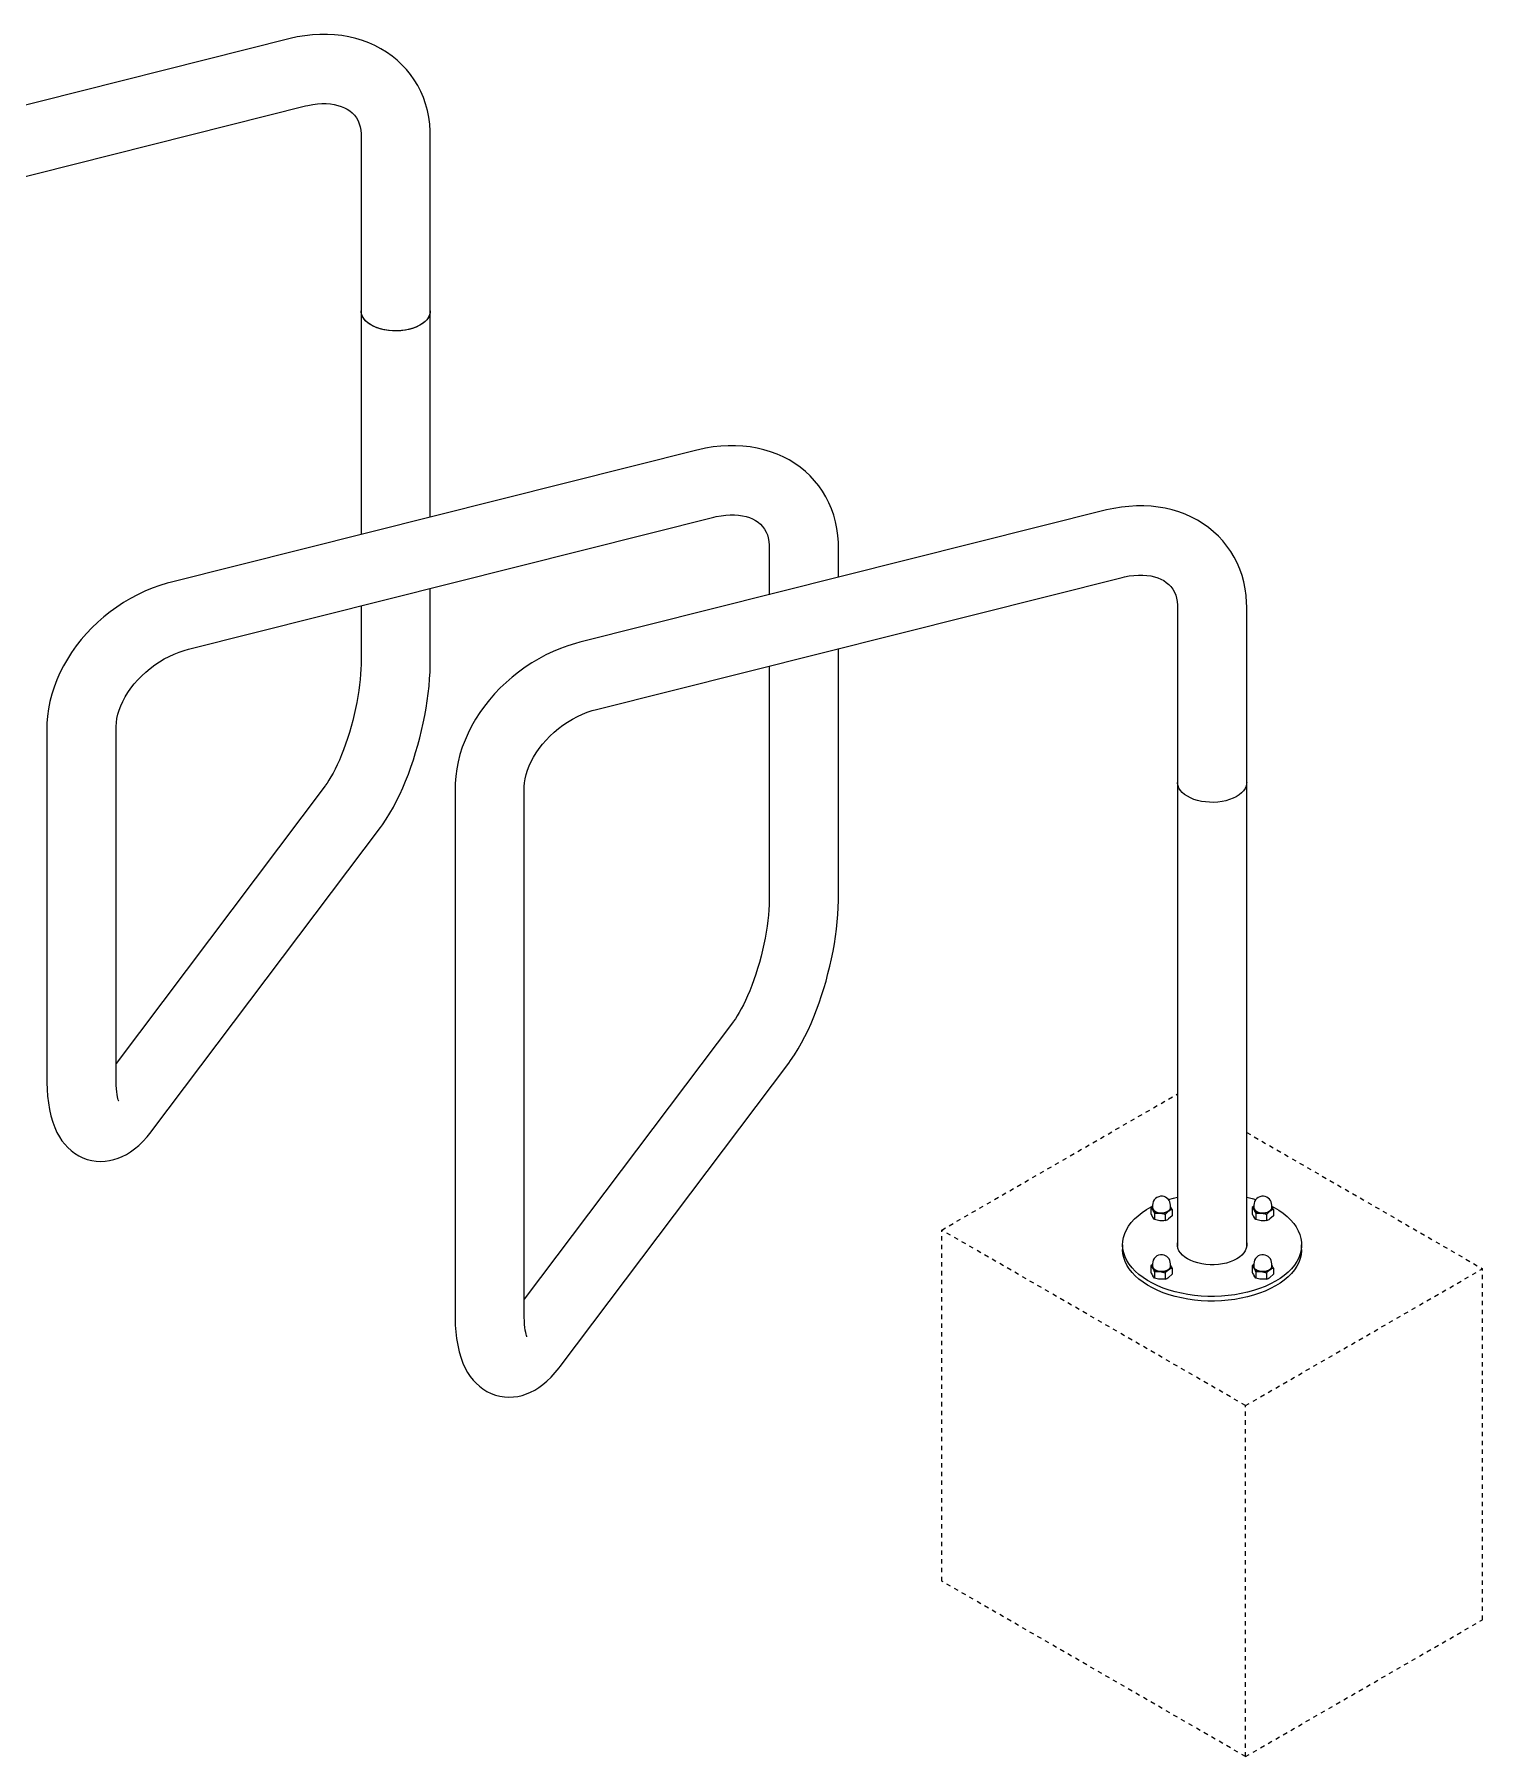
# Model space of a CAD drawing. Header units: inches. Extents: x -9 to 272, y 1 to 196.
# Drawn here: x 238.56 to 271.73, y 48.58 to 88.02 of the extents above; entities that cross this region are included whole.
import ezdxf

# ---------------------------------------------------------------- set-up
doc = ezdxf.new("R2010")
doc.units = ezdxf.units.IN
doc.linetypes.add('HIDDEN', pattern=[1.905, 1.27, -0.635])
doc.layers.add('ZANO_R', color=7, linetype='Continuous', lineweight=0)
doc.layers.add('ZANO_R_przerywana', color=250, linetype='HIDDEN', lineweight=0)

msp = doc.modelspace()

# ---------------------------------------------------------------- linework, layer by layer
at = {"layer": 'ZANO_R'}
for p, q in [((244.38345, 87.91434), (232.348, 84.89229)), ((232.73396, 83.3552), (244.76941, 86.37726)), ((246.04068, 85.70304), (246.04068, 81.68423)), ((247.62548, 81.68423), (247.62548, 85.70304)), ((246.04068, 81.68423), (246.04068, 76.56567)), ((247.62548, 76.96361), (247.62548, 81.68423)), ((253.73417, 78.49748), (241.69872, 75.47543)), ((242.08468, 73.93834), (254.12013, 76.9604)), ((263.0849, 77.11823), (251.04944, 74.09617)), ((255.3914, 76.28617), (255.3914, 75.18642)), ((256.9762, 75.58436), (256.9762, 76.28617)), ((247.62548, 73.64662), (247.62548, 75.32961)), ((251.4354, 72.55909), (263.47085, 75.58115)), ((246.04068, 74.93167), (246.04068, 73.64662)), ((264.74212, 74.90692), (264.74212, 70.88812)), ((266.32692, 70.88812), (266.32692, 74.90692)), ((256.9762, 68.24856), (256.9762, 73.95036)), ((255.3914, 73.55243), (255.3914, 68.24856)), ((238.84265, 72.13084), (238.84265, 64.09323)), ((240.42746, 64.09323), (240.42746, 72.13084)), ((245.21866, 70.81132), (240.42746, 64.45232)), ((248.19337, 70.75159), (248.19337, 58.69518)), ((249.77818, 58.69517), (249.77818, 70.75159)), ((264.74212, 70.88812), (264.74212, 60.25957)), ((266.32692, 60.25957), (266.32692, 70.88812)), ((241.24948, 62.90973), (246.4844, 69.85764)), ((254.56938, 65.41326), (249.77818, 59.05426)), ((250.60019, 57.51167), (255.83512, 64.45959)), ((264.16968, 61.1878), (264.13197, 61.15354)), ((264.13197, 61.15354), (264.13197, 61.0105)), ((264.13197, 61.15354), (264.17479, 61.10244)), ((264.16968, 61.20554), (264.16968, 61.14847)), ((264.57982, 61.14847), (264.57982, 61.20554)), ((266.48981, 61.18745), (266.4521, 61.15319)), ((266.4521, 61.15319), (266.4521, 61.01015)), ((266.4521, 61.15319), (266.49492, 61.1021)), ((266.48981, 61.20519), (266.48981, 61.14813)), ((266.89996, 61.14813), (266.89996, 61.20519)), ((264.21761, 60.8772), (264.17479, 60.92829)), ((264.21761, 61.02024), (264.21761, 60.8772)), ((264.46039, 60.99641), (264.53896, 61.06669)), ((264.46039, 60.99641), (264.46039, 60.85337)), ((264.61754, 60.96283), (264.53896, 60.89255)), ((264.61754, 61.10587), (264.61754, 60.96283)), ((266.53774, 60.87686), (266.49492, 60.92795)), ((266.53774, 61.0199), (266.53774, 60.87686)), ((266.78052, 60.99606), (266.8591, 61.06635)), ((266.78052, 60.99606), (266.78052, 60.85302)), ((266.93767, 60.96249), (266.8591, 60.8922)), ((266.93767, 61.10552), (266.93767, 60.96249)), ((263.48379, 60.30125), (263.48379, 60.19408)), ((267.58525, 60.19408), (267.58525, 60.30124)), ((264.16908, 59.84841), (264.13137, 59.81415)), ((264.13137, 59.81415), (264.13137, 59.67111)), ((264.13137, 59.81415), (264.17419, 59.76306)), ((264.16908, 59.86615), (264.16908, 59.80909)), ((264.21701, 59.53782), (264.17419, 59.58891)), ((264.21701, 59.68086), (264.21701, 59.53782)), ((264.45979, 59.65702), (264.53836, 59.72731)), ((264.45979, 59.65702), (264.45979, 59.51398)), ((264.61694, 59.62345), (264.53836, 59.55316)), ((264.57922, 59.80909), (264.57922, 59.86616)), ((264.61694, 59.76649), (264.61694, 59.62345)), ((266.48921, 59.84807), (266.45151, 59.8138)), ((266.45151, 59.8138), (266.45151, 59.67077)), ((266.45151, 59.8138), (266.49433, 59.76271)), ((266.48921, 59.86581), (266.48921, 59.80874)), ((266.53714, 59.53747), (266.49433, 59.58856)), ((266.53714, 59.68051), (266.53714, 59.53747)), ((266.77992, 59.65668), (266.8585, 59.72696)), ((266.77992, 59.65668), (266.77992, 59.51364)), ((266.93707, 59.6231), (266.8585, 59.55281)), ((266.89936, 59.80874), (266.89936, 59.86581)), ((266.93707, 59.76614), (266.93707, 59.6231))]:
    msp.add_line(p, q, dxfattribs=at)
at = {"layer": 'ZANO_R', "flags": 128}
for points in [[(247.62548, 85.70304), (247.62357, 85.80195), (247.61221, 85.96217), (247.59068, 86.11971), (247.55914, 86.27369), (247.5178, 86.42361), (247.46688, 86.56896), (247.40665, 86.70932), (247.3374, 86.84426), (247.25941, 86.97342), (247.17298, 87.09643), (247.07844, 87.21296), (246.97611, 87.32269), (246.86634, 87.42531), (246.74945, 87.52054), (246.62578, 87.60814), (246.49565, 87.68785), (246.35941, 87.75944), (246.21743, 87.82267), (246.07007, 87.87733), (245.91777, 87.92321), (245.76094, 87.96012), (245.60008, 87.98789), (245.43568, 88.0064), (245.2683, 88.01553), (245.09851, 88.01524), (244.92688, 88.00551), (244.75404, 87.98637), (244.58058, 87.95789), (244.41539, 87.92221), (244.38345, 87.91434)], [(244.76941, 86.37726), (244.82421, 86.39019), (244.93433, 86.41107), (245.04145, 86.42465), (245.14485, 86.43112), (245.2439, 86.43072), (245.33801, 86.42379), (245.42673, 86.4107), (245.50971, 86.39184), (245.58677, 86.36758), (245.65788, 86.33823), (245.72317, 86.3039), (245.78295, 86.26445), (245.83765, 86.21926), (245.88761, 86.16715), (245.93266, 86.1066), (245.97142, 86.0372), (245.9983, 85.97161), (246.01825, 85.9032), (246.03298, 85.82324), (246.03998, 85.73996), (246.04068, 85.70304)], [(247.14914, 81.26475), (247.05924, 81.24582), (246.96606, 81.23327), (246.87093, 81.22731), (246.77524, 81.22801), (246.68041, 81.23536), (246.5878, 81.24926), (246.49877, 81.26949), (246.41461, 81.29578), (246.33655, 81.32773), (246.26573, 81.36488), (246.20319, 81.40669), (246.14983, 81.45254), (246.10644, 81.50177), (246.07364, 81.55367), (246.05191, 81.60746), (246.04158, 81.66238), (246.04068, 81.68423)], [(247.62548, 81.68423), (247.62207, 81.64183), (247.60746, 81.58724), (247.58156, 81.53406), (247.54475, 81.48307), (247.49756, 81.43502), (247.44068, 81.3906), (247.37494, 81.35046), (247.3013, 81.31518), (247.22083, 81.2853), (247.1347, 81.26122), (247.04418, 81.24332), (246.95058, 81.23184), (246.85526, 81.22697), (246.75963, 81.22876), (246.66506, 81.23719), (246.57294, 81.25214), (246.48462, 81.27339), (246.40138, 81.30063), (246.32443, 81.33347), (246.2549, 81.37142), (246.1938, 81.41394), (246.14203, 81.46039), (246.10033, 81.51011), (246.06931, 81.56237), (246.04944, 81.6164), (246.04099, 81.67142), (246.04068, 81.68423)], [(247.62548, 81.68423), (247.62336, 81.65085), (247.61063, 81.5961), (247.58656, 81.54263), (247.5515, 81.49124), (247.50597, 81.44265), (247.45062, 81.39759), (247.38626, 81.35671), (247.31385, 81.3206), (247.23442, 81.2898), (247.14914, 81.26475)], [(256.9762, 76.28617), (256.97429, 76.38509), (256.96293, 76.54531), (256.9414, 76.70285), (256.90986, 76.85683), (256.86852, 77.00674), (256.8176, 77.1521), (256.75737, 77.29246), (256.68811, 77.4274), (256.61013, 77.55656), (256.5237, 77.67956), (256.42916, 77.7961), (256.32683, 77.90583), (256.21706, 78.00845), (256.10017, 78.10368), (255.9765, 78.19128), (255.84637, 78.27099), (255.71013, 78.34258), (255.56815, 78.40581), (255.4208, 78.46047), (255.26849, 78.50635), (255.11167, 78.54325), (254.9508, 78.57103), (254.7864, 78.58953), (254.61903, 78.59867), (254.44923, 78.59838), (254.27761, 78.58864), (254.10476, 78.56951), (253.9313, 78.54103), (253.76611, 78.50535), (253.73417, 78.49748)], [(254.12013, 76.9604), (254.17494, 76.97333), (254.28505, 76.99421), (254.39217, 77.00779), (254.49558, 77.01425), (254.59462, 77.01386), (254.68873, 77.00693), (254.77745, 76.99383), (254.86044, 76.97497), (254.9375, 76.95072), (255.0086, 76.92137), (255.07388, 76.88704), (255.13367, 76.84759), (255.18837, 76.8024), (255.23833, 76.75029), (255.28339, 76.68974), (255.32214, 76.62034), (255.34901, 76.55474), (255.36897, 76.48634), (255.38369, 76.40638), (255.3907, 76.3231), (255.3914, 76.28617)], [(266.32692, 74.90692), (266.32501, 75.00584), (266.31366, 75.16606), (266.29213, 75.32359), (266.26059, 75.47758), (266.21924, 75.62749), (266.16832, 75.77285), (266.10809, 75.9132), (266.03884, 76.04815), (265.96085, 76.1773), (265.87442, 76.30031), (265.77988, 76.41685), (265.67755, 76.52658), (265.56778, 76.62919), (265.45089, 76.72443), (265.32722, 76.81202), (265.19709, 76.89174), (265.06086, 76.96332), (264.91887, 77.02656), (264.77152, 77.08122), (264.61921, 77.1271), (264.46238, 77.164), (264.30152, 77.19178), (264.13712, 77.21028), (263.96974, 77.21942), (263.79995, 77.21913), (263.62833, 77.2094), (263.45549, 77.19025), (263.28202, 77.16178), (263.11683, 77.12609), (263.0849, 77.11823)], [(241.69872, 75.47543), (241.59996, 75.44913), (241.4277, 75.39602), (241.25711, 75.33423), (241.08864, 75.26393), (240.92281, 75.18539), (240.76014, 75.09887), (240.60111, 75.00467), (240.44623, 74.90307), (240.29595, 74.7944), (240.15073, 74.67899), (240.01103, 74.55717), (239.87728, 74.42929), (239.7499, 74.29573), (239.62932, 74.15686), (239.51594, 74.01308), (239.41014, 73.8648), (239.31233, 73.71245), (239.22287, 73.55649), (239.14212, 73.39742), (239.07042, 73.23573), (239.00808, 73.07197), (238.95538, 72.90671), (238.91256, 72.74055), (238.87981, 72.57408), (238.85729, 72.40796), (238.84507, 72.24281), (238.84265, 72.13084)], [(263.47085, 75.58115), (263.52566, 75.59408), (263.63577, 75.61496), (263.74289, 75.62854), (263.8463, 75.635), (263.94534, 75.6346), (264.03946, 75.62767), (264.12817, 75.61458), (264.21116, 75.59572), (264.28822, 75.57147), (264.35932, 75.54211), (264.42461, 75.50779), (264.48439, 75.46833), (264.53909, 75.42315), (264.58905, 75.37104), (264.63411, 75.31049), (264.67286, 75.24109), (264.69974, 75.17549), (264.71969, 75.10709), (264.73442, 75.02713), (264.74143, 74.94384), (264.74212, 74.90692)], [(240.42746, 72.13084), (240.4282, 72.16968), (240.43524, 72.25869), (240.44989, 72.35127), (240.47226, 72.44661), (240.50244, 72.54422), (240.54052, 72.64352), (240.58646, 72.74386), (240.6402, 72.84455), (240.70156, 72.94486), (240.77028, 73.04404), (240.84606, 73.14137), (240.92848, 73.23614), (241.01708, 73.32766), (241.11132, 73.41526), (241.2106, 73.49832), (241.31429, 73.57626), (241.42165, 73.64854), (241.53194, 73.71469), (241.64437, 73.77431), (241.75816, 73.82706), (241.87246, 73.87269), (241.98646, 73.91102), (242.08468, 73.93834)], [(251.04944, 74.09617), (250.95068, 74.06988), (250.77842, 74.01677), (250.60783, 73.95498), (250.43936, 73.88468), (250.27353, 73.80613), (250.11085, 73.71962), (249.95184, 73.62541), (249.79695, 73.52382), (249.64667, 73.41515), (249.50145, 73.29974), (249.36175, 73.17791), (249.228, 73.05004), (249.10062, 72.91648), (248.98004, 72.77761), (248.86665, 72.63383), (248.76086, 72.48555), (248.66305, 72.3332), (248.57359, 72.17724), (248.49284, 72.01817), (248.42114, 71.85648), (248.35881, 71.69272), (248.3061, 71.52746), (248.26328, 71.36129), (248.23054, 71.19483), (248.20801, 71.02871), (248.19579, 70.86357), (248.19337, 70.75159)], [(246.04068, 73.64662), (246.04021, 73.59021), (246.03691, 73.48256), (246.03029, 73.36824), (246.02019, 73.24768), (246.00651, 73.12176), (245.98922, 72.99135), (245.96834, 72.85734), (245.94392, 72.72064), (245.91605, 72.58213), (245.88488, 72.44272), (245.85057, 72.30329), (245.81334, 72.16473), (245.77343, 72.02793), (245.73111, 71.89378), (245.6867, 71.76313), (245.64054, 71.6368), (245.593, 71.51561), (245.54451, 71.40035), (245.49552, 71.2918), (245.44656, 71.19069), (245.39818, 71.0977), (245.351, 71.01347), (245.30572, 70.93855), (245.26309, 70.8734), (245.22683, 70.82228), (245.21866, 70.81132)], [(246.4844, 69.85764), (246.52938, 69.91892), (246.61743, 70.04815), (246.70097, 70.18271), (246.78029, 70.32193), (246.85574, 70.46544), (246.92761, 70.61301), (246.99612, 70.76442), (247.06139, 70.91942), (247.12346, 71.07774), (247.18234, 71.23904), (247.23799, 71.40296), (247.29036, 71.56912), (247.33936, 71.7371), (247.38489, 71.90648), (247.42686, 72.07683), (247.46516, 72.24768), (247.49968, 72.41857), (247.53029, 72.58908), (247.55688, 72.75878), (247.57935, 72.92731), (247.59755, 73.09431), (247.61136, 73.25948), (247.6206, 73.42258), (247.62508, 73.58344), (247.62548, 73.64662)], [(249.77818, 70.75159), (249.77892, 70.79042), (249.78596, 70.87944), (249.80061, 70.97202), (249.82298, 71.06736), (249.85317, 71.16497), (249.89124, 71.26426), (249.93718, 71.36461), (249.99092, 71.4653), (250.05228, 71.56561), (250.12101, 71.66479), (250.19678, 71.76212), (250.2792, 71.85689), (250.3678, 71.94841), (250.46204, 72.03601), (250.56133, 72.11907), (250.665, 72.19701), (250.77237, 72.26929), (250.88266, 72.33544), (250.9951, 72.39505), (251.10888, 72.44781), (251.22318, 72.49344), (251.33718, 72.53178), (251.4354, 72.55909)], [(265.85058, 70.46864), (265.76069, 70.4497), (265.6675, 70.43716), (265.57237, 70.4312), (265.47669, 70.43189), (265.38185, 70.43925), (265.28924, 70.45314), (265.20021, 70.47338), (265.11605, 70.49967), (265.03799, 70.53162), (264.96718, 70.56877), (264.90463, 70.61057), (264.85127, 70.65643), (264.80788, 70.70566), (264.77508, 70.75755), (264.75336, 70.81135), (264.74303, 70.86627), (264.74212, 70.88812)], [(266.32692, 70.88812), (266.32481, 70.85473), (266.31207, 70.79999), (266.28801, 70.74652), (266.25294, 70.69512), (266.20741, 70.64654), (266.15206, 70.60148), (266.08771, 70.56059), (266.01529, 70.52449), (265.93586, 70.49369), (265.85058, 70.46864), (265.76069, 70.4497), (265.6675, 70.43716), (265.57237, 70.4312), (265.47669, 70.43189), (265.38185, 70.43925), (265.28924, 70.45314), (265.20021, 70.47338), (265.11605, 70.49967), (265.03799, 70.53162), (264.96718, 70.56877), (264.90463, 70.61057), (264.85127, 70.65643), (264.80788, 70.70566), (264.77508, 70.75755), (264.75336, 70.81135), (264.74303, 70.86627), (264.74212, 70.88812)], [(266.32692, 70.88812), (266.32481, 70.85473), (266.31207, 70.79999), (266.28801, 70.74652), (266.25294, 70.69512), (266.20741, 70.64654), (266.15206, 70.60148), (266.08771, 70.56059), (266.01529, 70.52449), (265.93586, 70.49369), (265.85058, 70.46864)], [(255.3914, 68.24856), (255.39093, 68.19215), (255.38763, 68.0845), (255.38101, 67.97018), (255.37091, 67.84963), (255.35724, 67.7237), (255.33995, 67.59329), (255.31906, 67.45928), (255.29464, 67.32258), (255.26677, 67.18408), (255.2356, 67.04466), (255.2013, 66.90524), (255.16406, 66.76667), (255.12415, 66.62988), (255.08183, 66.49573), (255.03742, 66.36507), (254.99126, 66.23874), (254.94373, 66.11755), (254.89523, 66.00229), (254.84624, 65.89374), (254.79728, 65.79263), (254.7489, 65.69964), (254.70173, 65.61541), (254.65644, 65.5405), (254.61381, 65.47534), (254.57756, 65.42423), (254.56938, 65.41326)], [(255.83512, 64.45959), (255.88011, 64.52086), (255.96815, 64.65009), (256.05169, 64.78466), (256.13101, 64.92387), (256.20646, 65.06738), (256.27834, 65.21495), (256.34685, 65.36636), (256.41211, 65.52136), (256.47418, 65.67968), (256.53306, 65.84098), (256.58872, 66.0049), (256.64108, 66.17106), (256.69008, 66.33905), (256.73561, 66.50843), (256.77759, 66.67877), (256.81589, 66.84963), (256.8504, 67.02052), (256.88101, 67.19102), (256.9076, 67.36073), (256.93007, 67.52925), (256.94827, 67.69626), (256.96208, 67.86143), (256.97132, 68.02453), (256.9758, 68.18539), (256.9762, 68.24856)], [(238.84265, 64.09323), (238.84334, 64.0119), (238.84879, 63.85494), (238.86001, 63.70072), (238.87768, 63.54848), (238.90264, 63.39807), (238.93604, 63.24961), (238.97896, 63.1044), (239.02406, 62.98386), (239.07436, 62.87411), (239.12951, 62.77436), (239.18947, 62.6835), (239.25435, 62.60069), (239.32425, 62.52542), (239.39916, 62.45756), (239.47896, 62.3972), (239.57241, 62.33961), (239.66972, 62.29245), (239.76978, 62.25591), (239.87165, 62.22991), (239.97445, 62.2143), (240.07718, 62.20883), (240.17915, 62.21313), (240.27983, 62.22681), (240.37888, 62.24949), (240.47618, 62.28089), (240.57183, 62.32091), (240.66616, 62.36968), (240.75976, 62.42765), (240.8533, 62.4957), (240.94745, 62.57497), (241.04247, 62.66658), (241.13784, 62.77092), (241.22906, 62.88296), (241.24948, 62.90973)], [(240.48892, 63.58874), (240.48861, 63.58947), (240.48455, 63.5997), (240.47793, 63.61947), (240.46966, 63.64918), (240.46058, 63.68913), (240.45147, 63.73946), (240.44304, 63.80015), (240.43594, 63.87101), (240.43072, 63.95166), (240.42787, 64.04161), (240.42746, 64.09323)], [(266.98423, 59.46391), (266.87038, 59.40302), (266.74888, 59.34727), (266.62043, 59.29698), (266.48575, 59.25244), (266.34562, 59.21392), (266.20086, 59.18162), (266.05227, 59.15574), (265.90072, 59.13641), (265.74707, 59.12376), (265.5922, 59.11785), (265.437, 59.11872), (265.28236, 59.12637), (265.12917, 59.14074), (264.9783, 59.16176), (264.83061, 59.18931), (264.68695, 59.22323), (264.54815, 59.26332), (264.415, 59.30936), (264.28827, 59.36107), (264.16866, 59.41818), (264.05689, 59.48034), (263.95358, 59.54721), (263.85932, 59.61839), (263.77466, 59.69348), (263.70008, 59.77206), (263.636, 59.85366), (263.5828, 59.93783), (263.54078, 60.02409), (263.51019, 60.11192), (263.49118, 60.20085), (263.48388, 60.29035), (263.48833, 60.37991), (263.50449, 60.46902), (263.53229, 60.55717), (263.57155, 60.64385), (263.62205, 60.72857), (263.68351, 60.81085), (263.75558, 60.8902), (263.83783, 60.96618), (263.9298, 61.03836), (264.03096, 61.10631), (264.14074, 61.16964), (264.14971, 61.17441)], [(264.57983, 61.16857), (264.57984, 61.16852), (264.58353, 61.13952), (264.57508, 61.11084), (264.55499, 61.08417), (264.52443, 61.06104), (264.48516, 61.04281), (264.43949, 61.03053), (264.39005, 61.02492), (264.33972, 61.02631), (264.29143, 61.0346), (264.24797, 61.04933), (264.21189, 61.06963), (264.18527, 61.09433), (264.16967, 61.12199), (264.16598, 61.151), (264.16968, 61.16857)], [(264.16968, 61.14847), (264.17353, 61.12564), (264.18884, 61.09851), (264.21496, 61.07427), (264.25036, 61.05435), (264.29299, 61.0399), (264.34038, 61.03176), (264.38976, 61.0304), (264.43827, 61.03591), (264.48309, 61.04795), (264.52161, 61.06584), (264.55159, 61.08853), (264.57131, 61.1147), (264.5796, 61.14284), (264.57982, 61.14847)], [(264.53407, 61.33467), (264.65272, 61.37007), (264.74212, 61.39315)], [(266.32692, 61.39316), (266.45215, 61.35997), (266.53567, 61.33444)], [(266.89996, 61.16822), (266.89997, 61.16818), (266.90366, 61.13917), (266.89521, 61.11049), (266.87513, 61.08382), (266.84456, 61.06069), (266.8053, 61.04246), (266.75962, 61.03019), (266.71018, 61.02458), (266.65985, 61.02596), (266.61156, 61.03426), (266.5681, 61.04899), (266.53202, 61.06929), (266.50541, 61.09399), (266.4898, 61.12164), (266.48612, 61.15065), (266.48981, 61.16822)], [(266.48981, 61.14813), (266.49367, 61.1253), (266.50898, 61.09816), (266.53509, 61.07393), (266.57049, 61.05401), (266.61312, 61.03956), (266.66051, 61.03142), (266.70989, 61.03006), (266.7584, 61.03556), (266.80322, 61.04761), (266.84174, 61.06549), (266.87173, 61.08818), (266.89144, 61.11436), (266.89973, 61.14249), (266.89996, 61.14813)], [(266.89789, 61.18559), (266.95728, 61.15384), (267.0649, 61.08928), (267.16376, 61.02021), (267.25328, 60.94701), (267.33296, 60.87013), (267.40234, 60.78998), (267.46102, 60.70703), (267.50866, 60.62176), (267.545, 60.53465), (267.56982, 60.4462), (267.58298, 60.35693), (267.5844, 60.26734), (267.57409, 60.17794), (267.5521, 60.08924), (267.51855, 60.00176), (267.47363, 59.916), (267.41761, 59.83244), (267.3508, 59.75157), (267.27358, 59.67385), (267.18641, 59.59972), (267.08977, 59.5296), (266.98423, 59.46391)], [(264.21761, 61.02024), (264.30775, 61.02584), (264.339, 61.02388)], [(264.339, 60.84973), (264.30775, 60.8539), (264.21761, 60.8772)], [(264.339, 61.02388), (264.43192, 61.00537), (264.46039, 60.99641)], [(264.46039, 60.85337), (264.43192, 60.84999), (264.339, 60.84973)], [(266.53774, 61.0199), (266.62789, 61.0255), (266.65913, 61.02353)], [(266.65913, 60.84938), (266.62789, 60.85356), (266.53774, 60.87686)], [(266.65913, 61.02353), (266.75205, 61.00503), (266.78052, 60.99606)], [(266.78052, 60.85302), (266.75205, 60.84964), (266.65913, 60.84938)], [(266.09701, 59.97636), (266.02507, 59.93959), (265.94598, 59.90809), (265.86089, 59.88233), (265.77104, 59.86267), (265.67775, 59.84941), (265.58236, 59.84274), (265.48627, 59.84275), (265.39089, 59.84945), (265.29761, 59.86274), (265.20777, 59.88242), (265.12271, 59.90821), (265.04365, 59.93973), (264.97174, 59.97653), (264.90805, 60.01806), (264.85349, 60.06371), (264.80885, 60.11283), (264.7748, 60.1647), (264.75184, 60.21856), (264.74028, 60.27363), (264.7403, 60.3291), (264.74212, 60.34292)], [(266.32692, 60.34292), (266.32876, 60.32886), (266.32874, 60.27339), (266.31713, 60.21833), (266.29411, 60.16448), (266.26002, 60.11262), (266.21534, 60.06351), (266.16074, 60.01787), (266.09701, 59.97636)], [(266.98423, 59.35675), (266.87038, 59.29585), (266.74888, 59.2401), (266.62043, 59.18981), (266.48575, 59.14528), (266.34562, 59.10675), (266.20086, 59.07445), (266.05227, 59.04857), (265.90072, 59.02924), (265.74707, 59.01659), (265.5922, 59.01069), (265.437, 59.01155), (265.28236, 59.0192), (265.12917, 59.03357), (264.9783, 59.05459), (264.83061, 59.08214), (264.68695, 59.11606), (264.54815, 59.15615), (264.415, 59.20219), (264.28827, 59.25391), (264.16866, 59.31101), (264.05689, 59.37317), (263.95358, 59.44004), (263.85932, 59.51122), (263.77466, 59.58631), (263.70008, 59.66489), (263.636, 59.7465), (263.5828, 59.83067), (263.54078, 59.91692), (263.51019, 60.00476), (263.49118, 60.09368), (263.48388, 60.18318), (263.48379, 60.19408)], [(267.58525, 60.19408), (267.5844, 60.16017), (267.57409, 60.07077), (267.5521, 59.98207), (267.51855, 59.89459), (267.47363, 59.80883), (267.41761, 59.72527), (267.3508, 59.6444), (267.27358, 59.56668), (267.18641, 59.49255), (267.08977, 59.42243), (266.98423, 59.35675)], [(264.57923, 59.82918), (264.57924, 59.82914), (264.58293, 59.80013), (264.57448, 59.77146), (264.55439, 59.74478), (264.52383, 59.72165), (264.48456, 59.70342), (264.43889, 59.69115), (264.38945, 59.68554), (264.33912, 59.68692), (264.29083, 59.69522), (264.24737, 59.70995), (264.21129, 59.73025), (264.18467, 59.75495), (264.16907, 59.7826), (264.16538, 59.81162), (264.16908, 59.82918)], [(264.16908, 59.80909), (264.17293, 59.78626), (264.18824, 59.75912), (264.21436, 59.73489), (264.24976, 59.71497), (264.29239, 59.70052), (264.33978, 59.69238), (264.38916, 59.69102), (264.43767, 59.69652), (264.48249, 59.70857), (264.52101, 59.72646), (264.55099, 59.74915), (264.57071, 59.77532), (264.579, 59.80345), (264.57922, 59.80909)], [(264.21701, 59.68086), (264.30716, 59.68646), (264.3384, 59.6845)], [(264.3384, 59.6845), (264.43132, 59.66599), (264.45979, 59.65702)], [(266.89936, 59.82884), (266.89937, 59.8288), (266.90306, 59.79979), (266.89461, 59.77111), (266.87453, 59.74443), (266.84396, 59.72131), (266.8047, 59.70308), (266.75902, 59.6908), (266.70958, 59.68519), (266.65925, 59.68658), (266.61096, 59.69487), (266.5675, 59.7096), (266.53142, 59.7299), (266.50481, 59.7546), (266.4892, 59.78226), (266.48552, 59.81127), (266.48921, 59.82884)], [(266.48921, 59.80874), (266.49307, 59.78591), (266.50838, 59.75877), (266.53449, 59.73454), (266.56989, 59.71462), (266.61252, 59.70017), (266.65991, 59.69203), (266.70929, 59.69067), (266.7578, 59.69618), (266.80262, 59.70822), (266.84114, 59.72611), (266.87113, 59.7488), (266.89084, 59.77497), (266.89913, 59.80311), (266.89936, 59.80874)], [(266.53714, 59.68051), (266.62729, 59.68611), (266.65853, 59.68415)], [(266.65853, 59.68415), (266.75145, 59.66565), (266.77992, 59.65668)], [(264.3384, 59.51035), (264.30716, 59.51452), (264.21701, 59.53782)], [(264.45979, 59.51398), (264.43132, 59.5106), (264.3384, 59.51035)], [(266.65853, 59.51), (266.62729, 59.51417), (266.53714, 59.53747)], [(266.77992, 59.51364), (266.75145, 59.51026), (266.65853, 59.51)], [(248.19337, 58.69518), (248.19406, 58.61384), (248.19951, 58.45689), (248.21074, 58.30266), (248.2284, 58.15043), (248.25337, 58.00001), (248.28677, 57.85155), (248.32968, 57.70635), (248.37478, 57.58581), (248.42509, 57.47605), (248.48023, 57.3763), (248.5402, 57.28544), (248.60507, 57.20263), (248.67497, 57.12736), (248.74988, 57.0595), (248.82969, 56.99914), (248.92313, 56.94155), (249.02044, 56.8944), (249.1205, 56.85785), (249.22238, 56.83185), (249.32516, 56.81625), (249.4279, 56.81078), (249.52987, 56.81508), (249.63056, 56.82875), (249.72961, 56.85143), (249.8269, 56.88284), (249.92254, 56.92286), (250.01689, 56.97162), (250.11048, 57.0296), (250.20402, 57.09764), (250.29816, 57.17691), (250.3932, 57.26853), (250.48856, 57.37286), (250.57978, 57.4849), (250.60019, 57.51167)], [(249.83965, 58.19068), (249.83933, 58.19142), (249.83527, 58.20165), (249.82865, 58.22141), (249.82038, 58.25112), (249.81131, 58.29107), (249.80219, 58.3414), (249.79376, 58.4021), (249.78665, 58.47296), (249.78144, 58.55361), (249.77859, 58.64355), (249.77818, 58.69517)]]:
    msp.add_lwpolyline(points, dxfattribs=at)
at = {"layer": 'ZANO_R'}
for centre, radius, start, end in [((264.23738, 61.1451), 0.07575, 153.349809, 214.271716), ((264.37475, 61.20554), 0.20507, 84.393522, 180), ((264.37475, 61.20554), 0.20507, 0, 84.393522), ((264.49959, 61.14463), 0.08732, 296.803819, 23.235003), ((264.05117, 60.86274), 0.61635, 23.232652, 30.937651), ((266.55755, 61.14476), 0.07578, 153.366436, 214.263007), ((266.69489, 61.20519), 0.20507, 84.393522, 180), ((266.69489, 61.20519), 0.20507, 0, 84.393522), ((266.8197, 61.14429), 0.08734, 296.816168, 23.222655), ((266.37205, 60.86278), 0.61551, 23.227368, 30.942934), ((264.66935, 61.23817), 0.58362, 202.961207, 212.070064), ((264.34369, 61.24458), 0.22075, 220.081826, 268.782399), ((263.68026, 60.79259), 0.58358, 22.960625, 32.07019), ((264.37785, 61.33079), 0.30936, 262.784881, 301.385428), ((264.36872, 61.13558), 0.29673, 287.995688, 305.010711), ((264.70932, 60.8234), 0.29701, 107.999467, 124.999048), ((266.98801, 61.23706), 0.58196, 202.948192, 212.083079), ((266.66383, 61.24423), 0.22075, 220.082166, 268.782059), ((266.00083, 60.79249), 0.58308, 22.954869, 32.071705), ((266.69798, 61.33047), 0.30938, 262.78658, 301.383729), ((266.68853, 61.13592), 0.29748, 288.01342, 304.986028), ((267.02932, 60.82336), 0.29667, 107.993603, 125.011864), ((264.37415, 59.86616), 0.20507, 84.393522, 180), ((264.37415, 59.86616), 0.20507, 0, 84.393522), ((266.69429, 59.86581), 0.20507, 84.393522, 180), ((266.69429, 59.86581), 0.20507, 0, 84.393522), ((264.66875, 59.89879), 0.58362, 202.961207, 212.070064), ((264.23678, 59.80571), 0.07575, 153.350173, 214.272421), ((264.34309, 59.9052), 0.22075, 220.081826, 268.782399), ((263.67966, 59.4532), 0.58358, 22.960625, 32.07019), ((264.37725, 59.99141), 0.30936, 262.785094, 301.385077), ((264.36812, 59.7962), 0.29673, 287.995633, 305.010703), ((264.49899, 59.80524), 0.08731, 296.801637, 23.237185), ((264.70872, 59.48401), 0.29701, 107.999467, 124.999048), ((264.0506, 59.52338), 0.61632, 23.231318, 30.936778), ((266.98714, 59.89753), 0.58166, 202.945804, 212.085468), ((266.55695, 59.80538), 0.07578, 153.365773, 214.265807), ((266.66323, 59.90485), 0.22075, 220.081276, 268.782119), ((265.99961, 59.4528), 0.58377, 22.959231, 32.06537), ((266.69738, 59.99109), 0.30939, 262.787118, 301.383191), ((266.68793, 59.79654), 0.29748, 288.01342, 304.986028), ((266.8191, 59.80491), 0.08733, 296.813732, 23.225091), ((267.02872, 59.48398), 0.29667, 107.993603, 125.011864), ((266.37148, 59.52342), 0.61547, 23.226029, 30.942067)]:
    msp.add_arc(centre, radius, start, end, dxfattribs=at)
at = {"layer": 'ZANO_R_przerywana', "ltscale": 0.05}
for p, q in [((259.33996, 60.637), (264.74212, 63.75398)), ((266.32692, 62.87137), (271.72908, 59.75115)), ((266.29856, 56.61781), (259.33996, 60.637)), ((259.33996, 52.59938), (259.33996, 60.637)), ((266.29856, 56.61781), (271.72908, 59.75115)), ((271.72908, 51.71354), (271.72908, 59.75115)), ((266.29856, 48.58019), (266.29856, 56.61781)), ((266.29856, 48.58019), (259.33996, 52.59938)), ((266.29856, 48.58019), (271.72908, 51.71354))]:
    msp.add_line(p, q, dxfattribs=at)

doc.saveas('drawing.dxf')
